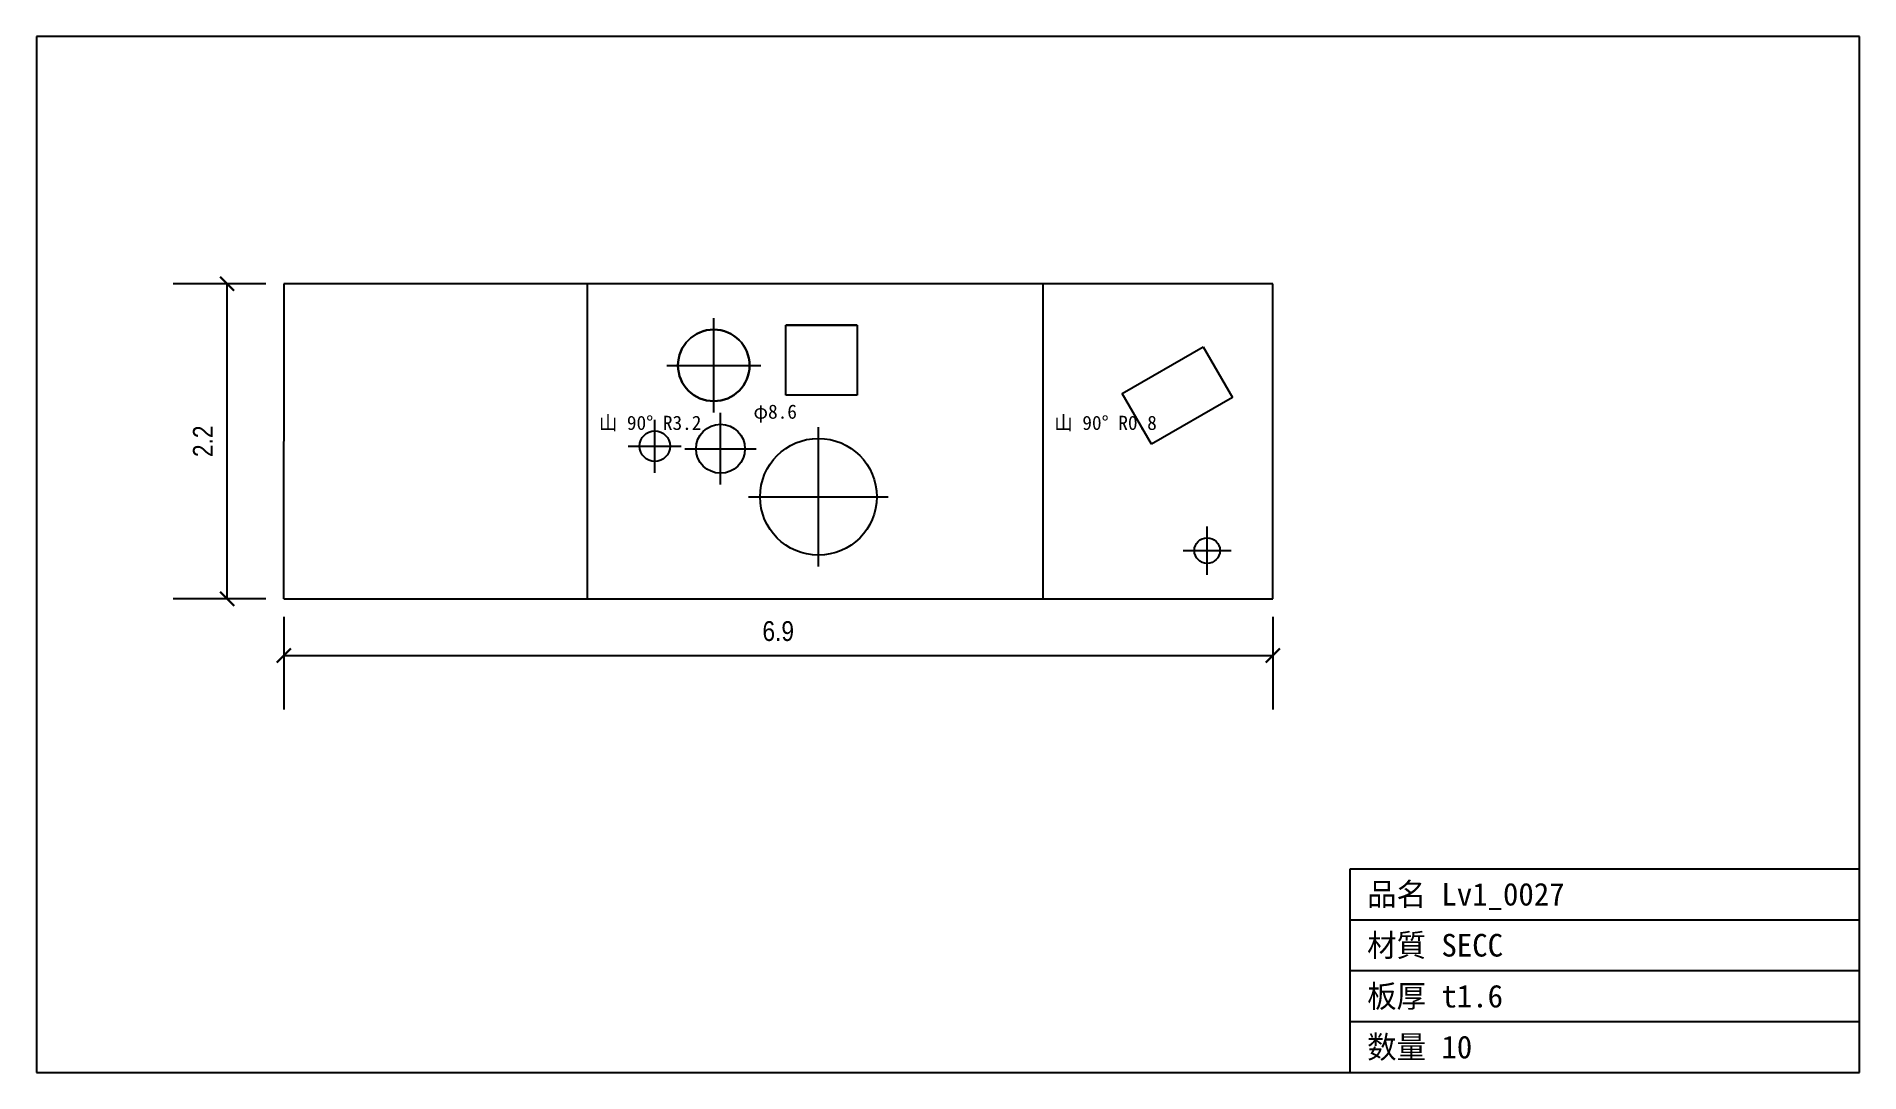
# Model space of a CAD drawing. Header units: inches. Extents: x -4 to 8.7, y -3.3 to 3.9.
import ezdxf

# ---------------------------------------------------------------- set-up
doc = ezdxf.new("R2010")
doc.units = ezdxf.units.IN
doc.linetypes.add('CENTER', pattern=[5.08, 3.175, -0.635, 0.635, -0.635])
doc.linetypes.add('PHANTOM', pattern=[6.35, 3.175, -0.635, 0.635, -0.635, 0.635, -0.635])
doc.styles.add('OpenSansCondensed-Light', font='OpenSansCondensed-Light.ttf')
doc.dimstyles.new('EZDXF', dxfattribs={"dimtxt": 0.25, "dimasz": 0.175, "dimexe": 0.375, "dimexo": 0.125, "dimgap": 0.1, "dimtad": 1, "dimlfac": 100, "dimzin": 12, "dimdsep": 46, "dimtxsty": 'OpenSansCondensed-Light', "dimblk": 'ARCHTICK', "dimcen": 2.5, "dimazin": 3, "dimtfac": 0.5, "dimtmove": 2, "dimatfit": 3})

# ---------------------------------------------------------------- blocks, each defined once
blk = doc.blocks.new('HOLE_D8_63')
blk.add_circle((0, 0), 0.17)
blk = doc.blocks.new('HOLE_D5_36')
blk.add_circle((0, 0), 0.106)
blk = doc.blocks.new('_ARCHTICK')
at = {"color": 0, "linetype": 'BYBLOCK', "const_width": 0.15}
blk.add_lwpolyline([(-0.5, -0.5), (0.5, 0.5)], dxfattribs=at)

msp = doc.modelspace()

# ---------------------------------------------------------------- linework, layer by layer
at = {"color": 7, "linetype": 'CONTINUOUS'}
for p, q in [((8.724, 3.912), (-3.957, 3.912)), ((-3.957, 3.912), (-3.957, -3.295)), ((8.724, -3.295), (8.724, 3.912)), ((-2.237, 2.192), (-2.238, 0)), ((-0.526, 2.192), (-2.237, 2.192)), ((-0.088, 2.192), (-0.526, 2.192)), ((2.029, 2.192), (-0.088, 2.192)), ((4.642, 2.192), (2.028, 2.192)), ((4.642, 0), (4.642, 2.192)), ((1.255, 1.417), (1.255, 1.904)), ((1.255, 1.904), (1.395, 1.904)), ((1.751, 1.904), (1.255, 1.904)), ((1.395, 1.904), (1.751, 1.904)), ((1.751, 1.904), (1.751, 1.417)), ((3.595, 1.429), (4.158, 1.754)), ((4.158, 1.754), (4.362, 1.4)), ((1.37, 1.417), (1.255, 1.417)), ((1.614, 1.417), (1.37, 1.417)), ((1.627, 1.417), (1.614, 1.417)), ((1.751, 1.417), (1.627, 1.417)), ((3.799, 1.076), (3.595, 1.429)), ((4.362, 1.4), (3.799, 1.076)), ((-2.237, 0), (4.642, 0)), ((5.181, -3.295), (5.181, -1.877)), ((5.181, -1.877), (8.724, -1.877)), ((5.181, -2.232), (8.724, -2.232)), ((5.181, -2.586), (8.724, -2.586)), ((5.181, -2.94), (8.724, -2.94)), ((-3.957, -3.295), (8.724, -3.295))]:
    msp.add_line(p, q, dxfattribs=at)
at = {"color": 3, "linetype": 'PHANTOM'}
for p, q in [((-0.124, 0), (-0.124, 2.192)), ((3.044, 2.192), (3.044, 0))]:
    msp.add_line(p, q, dxfattribs=at)
at = {"color": 1, "linetype": 'CENTER'}
for p, q in [((0.754, 1.296), (0.754, 1.952)), ((0.427, 1.624), (1.082, 1.624)), ((0.801, 0.796), (0.801, 1.293)), ((0.344, 0.877), (0.344, 1.246)), ((1.482, 0.224), (1.482, 1.195)), ((0.159, 1.062), (0.528, 1.062)), ((0.552, 1.044), (1.049, 1.044)), ((0.996, 0.71), (1.967, 0.71)), ((4.186, 0.168), (4.186, 0.504)), ((4.019, 0.336), (4.354, 0.336))]:
    msp.add_line(p, q, dxfattribs=at)
at = {"color": 7, "linetype": 'CONTINUOUS'}
for centre, radius in [((0.754, 1.624), 0.249), ((1.482, 0.71), 0.406), ((4.186, 0.336), 0.089), ((4.186, 0.336), 0.089)]:
    msp.add_circle(centre, radius, dxfattribs=at)
for start, end in [(0, 180), (180, 0)]:
    msp.add_arc((0.754, 1.624), 0.249, start, end, dxfattribs=at)

# ---------------------------------------------------------------- block references
for name, p in [('HOLE_D5_36', (0.344, 1.062)), ('HOLE_D8_63', (0.801, 1.044))]:
    msp.add_blockref(name, p, dxfattribs=at)

# ---------------------------------------------------------------- texts
at = {"color": 2}
for s, height, p in [('山 90° R3.2', 0.0984, (-0.045, 1.175)), ('φ8.6', 0.0984, (1.03, 1.253)), ('山 90° R0.8', 0.0984, (3.123, 1.175)), ('品名 Lv1_0027', 0.15748, (5.299, -2.133)), ('材質 SECC', 0.1575, (5.299, -2.488)), ('板厚 t1.6', 0.1575, (5.299, -2.842)), ('数量 10', 0.1575, (5.299, -3.196))]:
    msp.add_text(s, height=height, dxfattribs=at).set_placement(p)

# ---------------------------------------------------------------- dimensions: what is measured, and where the dimension line sits
at = {"color": 8}
msp.add_linear_dim(base=(-2.631, 0), p1=(-2.237, 0), p2=(-2.237, 2.192), angle=90, dimstyle='EZDXF', override={"dimtxt": 0.137795, "dimasz": 0.098425, "dimdec": 1, "dimlfac": 1}, dxfattribs=at).render()
msp.add_linear_dim(base=(-2.237, -0.394), p1=(-2.237, 0), p2=(4.642, 0), dimstyle='EZDXF', override={"dimtxt": 0.137795, "dimasz": 0.098425, "dimdec": 1, "dimlfac": 1}, dxfattribs=at).render()

doc.saveas('drawing.dxf')
